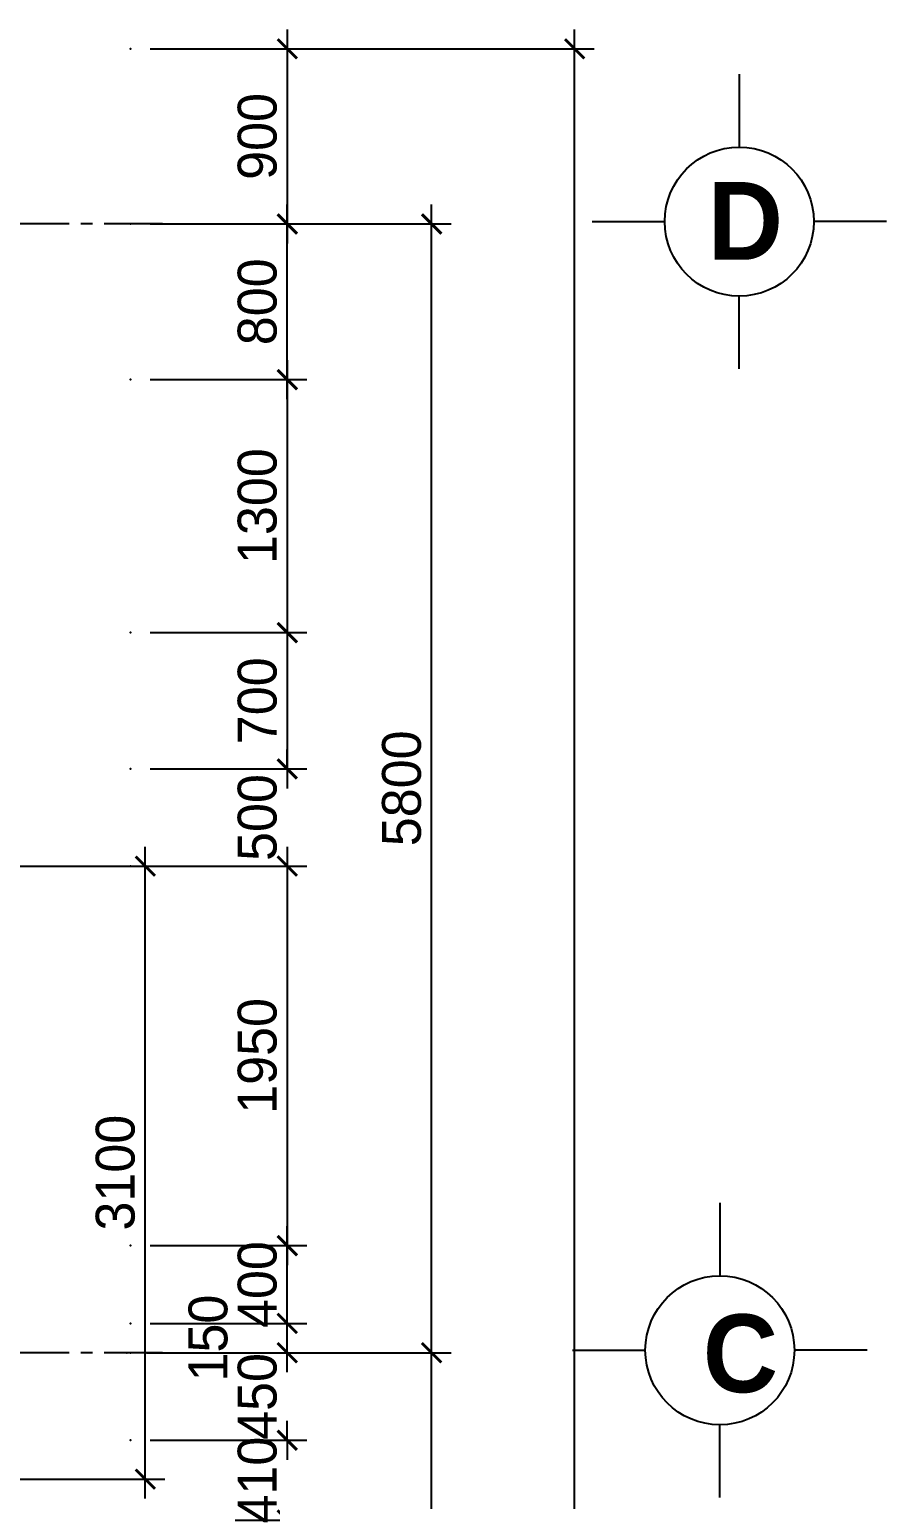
# Model space of a CAD drawing. Header units: inches. Extents: x -844707 to -690155, y -211546 to -175871.
# Drawn here: x -733711 to -729305, y -188168 to -180613 of the extents above; entities that cross this region are included whole.
import ezdxf

# ---------------------------------------------------------------- set-up
doc = ezdxf.new("R2010")
doc.units = ezdxf.units.IN
doc.header["$LTSCALE"] = 48
doc.header["$MEASUREMENT"] = 0
doc.linetypes.add('CENTER', pattern=[2, 1.25, -0.25, 0.25, -0.25])
doc.layers.add('DWGSHARE.com-DefPoints-DWGSHARE.com', color=7, linetype='Continuous', plot=False)
for name, color, linetype in [('DWGSHARE.com-DIM-DWGSHARE.com', 251, 'Continuous'), ('DWGSHARE.com-text-DWGSHARE.com', 3, 'Continuous'), ('DWGSHARE.com-truc-DWGSHARE.com', 250, 'CENTER')]:
    doc.layers.add(name, color=color, linetype=linetype)
doc.styles.add('AVO-B', font='')
doc.styles.add('VNI-AVO', font='')
doc.styles.get('AVO-B').set_extended_font_data('VNI-Avo', bold=True)
doc.styles.get('VNI-AVO').set_extended_font_data('VNI-Avo')
doc.dimstyles.new('tl1-100', dxfattribs={"dimtxt": 200, "dimasz": 100, "dimexe": 100, "dimexo": 100, "dimgap": 50, "dimtad": 1, "dimdec": 0, "dimzin": 0, "dimdsep": 46, "dimtxsty": 'VNI-AVO', "dimblk": 'ARCHTICK', "dimcen": 1, "dimdle": 100, "dimclrd": 256, "dimclre": 256, "dimclrt": 2, "dimadec": 0, "dimazin": 0, "dimtfac": 1, "dimtdec": 0, "dimtix": 1, "dimtofl": 0, "dimtmove": 2, "dimatfit": 3, "dimldrblk": 'ARCHTICK', "dimfxl": 1, "dimtolj": 2, "dimtzin": 0, "dimarcsym": 0})

# ---------------------------------------------------------------- blocks, each defined once
blk = doc.blocks.new('_ArchTick')
at = {"color": 0, "linetype": 'ByBlock', "const_width": 0.15}
blk.add_lwpolyline([(-0.5, -0.5), (0.5, 0.5)], dxfattribs=at)
blk = doc.blocks.new('*D178')
at = {"layer": 'DWGSHARE.com-DefPoints-DWGSHARE.com', "color": 0, "transparency": 16777216}
for p in [(-733190.6, -187413.1), (-731643.7, -187413.1), (-733190.6, -195013.1)]:
    blk.add_point(p, dxfattribs=at)
at = {"layer": 'DWGSHARE.com-DIM-DWGSHARE.com', "lineweight": -2, "transparency": 16777216}
for p, q in [((-731643.7, -195113.1), (-731643.7, -187313.1)), ((-733090.6, -187413.1), (-731543.7, -187413.1)), ((-733090.6, -195013.1), (-731543.7, -195013.1))]:
    blk.add_line(p, q, dxfattribs=at)
at = {"layer": 'DWGSHARE.com-DIM-DWGSHARE.com', "lineweight": -2, "transparency": 16777216, "xscale": 100, "yscale": 100, "zscale": 100}
for p, rotation in [((-731643.7, -187413.1), 90), ((-731643.7, -195013.1), 270)]:
    blk.add_blockref('_ArchTick', p, dxfattribs=dict(at, rotation=rotation))
at = {"layer": 'DWGSHARE.com-DIM-DWGSHARE.com', "color": 2, "transparency": 16777216, "insert": (-731847.2, -191213.1), "char_height": 200, "attachment_point": 5, "rotation": 90, "style": 'VNI-AVO'}
blk.add_mtext('\\A2;7600', dxfattribs=at)
blk = doc.blocks.new('*D179')
at = {"layer": 'DWGSHARE.com-DefPoints-DWGSHARE.com', "color": 0, "transparency": 16777216}
for p in [(-733190.6, -181612.8), (-731643.7, -181612.8), (-733190.6, -187413.1)]:
    blk.add_point(p, dxfattribs=at)
at = {"layer": 'DWGSHARE.com-DIM-DWGSHARE.com', "lineweight": -2, "transparency": 16777216}
for p, q in [((-731643.7, -187513.1), (-731643.7, -181512.8)), ((-733090.6, -181612.8), (-731543.7, -181612.8)), ((-733090.6, -187413.1), (-731543.7, -187413.1))]:
    blk.add_line(p, q, dxfattribs=at)
at = {"layer": 'DWGSHARE.com-DIM-DWGSHARE.com', "lineweight": -2, "transparency": 16777216, "xscale": 100, "yscale": 100, "zscale": 100}
for p, rotation in [((-731643.7, -181612.8), 90), ((-731643.7, -187413.1), 270)]:
    blk.add_blockref('_ArchTick', p, dxfattribs=dict(at, rotation=rotation))
at = {"layer": 'DWGSHARE.com-DIM-DWGSHARE.com', "color": 2, "transparency": 16777216, "insert": (-731797.2, -184513), "char_height": 200, "attachment_point": 5, "rotation": 90, "style": 'VNI-AVO'}
blk.add_mtext('\\A2;5800', dxfattribs=at)
blk = doc.blocks.new('*D180')
at = {"layer": 'DWGSHARE.com-DefPoints-DWGSHARE.com', "color": 0, "transparency": 16777216}
for p in [(-733190.6, -180713.1), (-730908.7, -180713.1), (-733190.6, -201413.1)]:
    blk.add_point(p, dxfattribs=at)
at = {"layer": 'DWGSHARE.com-DIM-DWGSHARE.com', "lineweight": -2, "transparency": 16777216}
for p, q in [((-730908.7, -201513.1), (-730908.7, -180613.1)), ((-733090.6, -180713.1), (-730808.7, -180713.1)), ((-733090.6, -201413.1), (-730808.7, -201413.1))]:
    blk.add_line(p, q, dxfattribs=at)
at = {"layer": 'DWGSHARE.com-DIM-DWGSHARE.com', "lineweight": -2, "transparency": 16777216, "xscale": 100, "yscale": 100, "zscale": 100}
for p, rotation in [((-730908.7, -180713.1), 90), ((-730908.7, -201413.1), 270)]:
    blk.add_blockref('_ArchTick', p, dxfattribs=dict(at, rotation=rotation))
at = {"layer": 'DWGSHARE.com-DIM-DWGSHARE.com', "color": 2, "transparency": 16777216, "insert": (-731062.2, -191063.1), "char_height": 200, "attachment_point": 5, "rotation": 90, "style": 'VNI-AVO'}
blk.add_mtext('\\A2;20700', dxfattribs=at)
blk = doc.blocks.new('*D182')
at = {"layer": 'DWGSHARE.com-DefPoints-DWGSHARE.com', "color": 0, "transparency": 16777216}
for p in [(-733190.6, -184413.1), (-733190.6, -184913.1), (-732385.5, -184913.1)]:
    blk.add_point(p, dxfattribs=at)
at = {"layer": 'DWGSHARE.com-DIM-DWGSHARE.com', "lineweight": -2, "transparency": 16777216}
for p, q in [((-732385.5, -184413.1), (-732385.5, -184313.1)), ((-733090.6, -184413.1), (-732285.5, -184413.1)), ((-733090.6, -184913.1), (-732285.5, -184913.1)), ((-732385.5, -184913.1), (-732385.5, -185013.1))]:
    blk.add_line(p, q, dxfattribs=at)
at = {"layer": 'DWGSHARE.com-DIM-DWGSHARE.com', "lineweight": -2, "transparency": 16777216, "xscale": 100, "yscale": 100, "zscale": 100}
for p, rotation in [((-732385.5, -184413.1), 270), ((-732385.5, -184913.1), 90)]:
    blk.add_blockref('_ArchTick', p, dxfattribs=dict(at, rotation=rotation))
at = {"layer": 'DWGSHARE.com-DIM-DWGSHARE.com', "color": 2, "transparency": 16777216, "insert": (-732539, -184663.1), "char_height": 200, "attachment_point": 5, "rotation": 90, "style": 'VNI-AVO'}
blk.add_mtext('\\A2;500', dxfattribs=at)
blk = doc.blocks.new('*D183')
at = {"layer": 'DWGSHARE.com-DefPoints-DWGSHARE.com', "color": 0, "transparency": 16777216}
for p in [(-733190.6, -184913.1), (-733190.6, -186863.1), (-732385.5, -186863.1)]:
    blk.add_point(p, dxfattribs=at)
at = {"layer": 'DWGSHARE.com-DIM-DWGSHARE.com', "lineweight": -2, "transparency": 16777216}
for p, q in [((-732385.5, -184813.1), (-732385.5, -186963.1)), ((-733090.6, -184913.1), (-732285.5, -184913.1)), ((-733090.6, -186863.1), (-732285.5, -186863.1))]:
    blk.add_line(p, q, dxfattribs=at)
at = {"layer": 'DWGSHARE.com-DIM-DWGSHARE.com', "lineweight": -2, "transparency": 16777216, "xscale": 100, "yscale": 100, "zscale": 100}
for p, rotation in [((-732385.5, -184913.1), 90), ((-732385.5, -186863.1), 270)]:
    blk.add_blockref('_ArchTick', p, dxfattribs=dict(at, rotation=rotation))
at = {"layer": 'DWGSHARE.com-DIM-DWGSHARE.com', "color": 2, "transparency": 16777216, "insert": (-732539, -185888.1), "char_height": 200, "attachment_point": 5, "rotation": 90, "style": 'VNI-AVO'}
blk.add_mtext('\\A2;1950', dxfattribs=at)
blk = doc.blocks.new('*D189')
at = {"layer": 'DWGSHARE.com-DefPoints-DWGSHARE.com', "color": 0, "transparency": 16777216}
for p in [(-733190.6, -187863.1), (-732385.5, -187863.1), (-733190.6, -188273.1)]:
    blk.add_point(p, dxfattribs=at)
at = {"layer": 'DWGSHARE.com-DIM-DWGSHARE.com', "lineweight": -2, "transparency": 16777216}
for p, q in [((-732385.5, -187863.1), (-732385.5, -187763.1)), ((-733090.6, -187863.1), (-732285.5, -187863.1)), ((-733090.6, -188273.1), (-732285.5, -188273.1)), ((-732385.5, -188273.1), (-732385.5, -188373.1))]:
    blk.add_line(p, q, dxfattribs=at)
at = {"layer": 'DWGSHARE.com-DIM-DWGSHARE.com', "lineweight": -2, "transparency": 16777216, "xscale": 100, "yscale": 100, "zscale": 100}
for p, rotation in [((-732385.5, -187863.1), 270), ((-732385.5, -188273.1), 90)]:
    blk.add_blockref('_ArchTick', p, dxfattribs=dict(at, rotation=rotation))
at = {"layer": 'DWGSHARE.com-DIM-DWGSHARE.com', "color": 2, "transparency": 16777216, "insert": (-732539, -188068.1), "char_height": 200, "attachment_point": 5, "rotation": 90, "style": 'VNI-AVO'}
blk.add_mtext('\\A2;410', dxfattribs=at)
blk = doc.blocks.new('*D190')
at = {"layer": 'DWGSHARE.com-DefPoints-DWGSHARE.com', "color": 0, "transparency": 16777216}
for p in [(-733209.5, -187413.1), (-732385.5, -187413.1), (-733190.6, -187863.1)]:
    blk.add_point(p, dxfattribs=at)
at = {"layer": 'DWGSHARE.com-DIM-DWGSHARE.com', "lineweight": -2, "transparency": 16777216}
for p, q in [((-732385.5, -187413.1), (-732385.5, -187313.1)), ((-733109.5, -187413.1), (-732285.5, -187413.1)), ((-733090.6, -187863.1), (-732285.5, -187863.1)), ((-732385.5, -187863.1), (-732385.5, -187963.1))]:
    blk.add_line(p, q, dxfattribs=at)
at = {"layer": 'DWGSHARE.com-DIM-DWGSHARE.com', "lineweight": -2, "transparency": 16777216, "xscale": 100, "yscale": 100, "zscale": 100}
for p, rotation in [((-732385.5, -187413.1), 270), ((-732385.5, -187863.1), 90)]:
    blk.add_blockref('_ArchTick', p, dxfattribs=dict(at, rotation=rotation))
at = {"layer": 'DWGSHARE.com-DIM-DWGSHARE.com', "color": 2, "transparency": 16777216, "insert": (-732539, -187638.1), "char_height": 200, "attachment_point": 5, "rotation": 90, "style": 'VNI-AVO'}
blk.add_mtext('\\A2;450', dxfattribs=at)
blk = doc.blocks.new('*D191')
at = {"layer": 'DWGSHARE.com-DefPoints-DWGSHARE.com', "color": 0, "transparency": 16777216}
for p in [(-733190.6, -187263.1), (-732385.5, -187263.1), (-733190.6, -187413.1)]:
    blk.add_point(p, dxfattribs=at)
at = {"layer": 'DWGSHARE.com-DIM-DWGSHARE.com', "lineweight": -2, "transparency": 16777216}
for p, q in [((-732385.5, -187513.1), (-732385.5, -187163.1)), ((-733090.6, -187263.1), (-732285.5, -187263.1)), ((-733090.6, -187413.1), (-732285.5, -187413.1))]:
    blk.add_line(p, q, dxfattribs=at)
at = {"layer": 'DWGSHARE.com-DIM-DWGSHARE.com', "lineweight": -2, "transparency": 16777216, "xscale": 100, "yscale": 100, "zscale": 100}
for p, rotation in [((-732385.5, -187263.1), 90), ((-732385.5, -187413.1), 270)]:
    blk.add_blockref('_ArchTick', p, dxfattribs=dict(at, rotation=rotation))
at = {"layer": 'DWGSHARE.com-DIM-DWGSHARE.com', "color": 2, "transparency": 16777216, "insert": (-732791.7, -187338.1), "char_height": 200, "attachment_point": 5, "rotation": 90, "style": 'VNI-AVO'}
blk.add_mtext('\\A2;150', dxfattribs=at)
blk = doc.blocks.new('*D192')
at = {"layer": 'DWGSHARE.com-DefPoints-DWGSHARE.com', "color": 0, "transparency": 16777216}
for p in [(-733190.6, -186863.1), (-732385.5, -186863.1), (-733190.6, -187263.1)]:
    blk.add_point(p, dxfattribs=at)
at = {"layer": 'DWGSHARE.com-DIM-DWGSHARE.com', "lineweight": -2, "transparency": 16777216}
for p, q in [((-732385.5, -187363.1), (-732385.5, -186763.1)), ((-733090.6, -186863.1), (-732285.5, -186863.1)), ((-733090.6, -187263.1), (-732285.5, -187263.1))]:
    blk.add_line(p, q, dxfattribs=at)
at = {"layer": 'DWGSHARE.com-DIM-DWGSHARE.com', "lineweight": -2, "transparency": 16777216, "xscale": 100, "yscale": 100, "zscale": 100}
for p, rotation in [((-732385.5, -186863.1), 90), ((-732385.5, -187263.1), 270)]:
    blk.add_blockref('_ArchTick', p, dxfattribs=dict(at, rotation=rotation))
at = {"layer": 'DWGSHARE.com-DIM-DWGSHARE.com', "color": 2, "transparency": 16777216, "insert": (-732539, -187063.1), "char_height": 200, "attachment_point": 5, "rotation": 90, "style": 'VNI-AVO'}
blk.add_mtext('\\A2;400', dxfattribs=at)
blk = doc.blocks.new('*D199')
at = {"layer": 'DWGSHARE.com-DefPoints-DWGSHARE.com', "color": 0, "transparency": 16777216}
for p in [(-733190.6, -180713.1), (-733190.6, -181612.8), (-732385.5, -181612.8)]:
    blk.add_point(p, dxfattribs=at)
at = {"layer": 'DWGSHARE.com-DIM-DWGSHARE.com', "lineweight": -2, "transparency": 16777216}
for p, q in [((-732385.5, -180613.1), (-732385.5, -181712.8)), ((-733090.6, -180713.1), (-732285.5, -180713.1)), ((-733090.6, -181612.8), (-732285.5, -181612.8))]:
    blk.add_line(p, q, dxfattribs=at)
at = {"layer": 'DWGSHARE.com-DIM-DWGSHARE.com', "lineweight": -2, "transparency": 16777216, "xscale": 100, "yscale": 100, "zscale": 100}
for p, rotation in [((-732385.5, -180713.1), 90), ((-732385.5, -181612.8), 270)]:
    blk.add_blockref('_ArchTick', p, dxfattribs=dict(at, rotation=rotation))
at = {"layer": 'DWGSHARE.com-DIM-DWGSHARE.com', "color": 2, "transparency": 16777216, "insert": (-732539, -181163), "char_height": 200, "attachment_point": 5, "rotation": 90, "style": 'VNI-AVO'}
blk.add_mtext('\\A2;900', dxfattribs=at)
blk = doc.blocks.new('*D200')
at = {"layer": 'DWGSHARE.com-DefPoints-DWGSHARE.com', "color": 0, "transparency": 16777216}
for p in [(-733190.6, -183712.8), (-733190.6, -184413.1), (-732385.5, -184413.1)]:
    blk.add_point(p, dxfattribs=at)
at = {"layer": 'DWGSHARE.com-DIM-DWGSHARE.com', "lineweight": -2, "transparency": 16777216}
for p, q in [((-732385.5, -183612.8), (-732385.5, -184513.1)), ((-733090.6, -183712.8), (-732285.5, -183712.8)), ((-733090.6, -184413.1), (-732285.5, -184413.1))]:
    blk.add_line(p, q, dxfattribs=at)
at = {"layer": 'DWGSHARE.com-DIM-DWGSHARE.com', "lineweight": -2, "transparency": 16777216, "xscale": 100, "yscale": 100, "zscale": 100}
for p, rotation in [((-732385.5, -183712.8), 90), ((-732385.5, -184413.1), 270)]:
    blk.add_blockref('_ArchTick', p, dxfattribs=dict(at, rotation=rotation))
at = {"layer": 'DWGSHARE.com-DIM-DWGSHARE.com', "color": 2, "transparency": 16777216, "insert": (-732539, -184063), "char_height": 200, "attachment_point": 5, "rotation": 90, "style": 'VNI-AVO'}
blk.add_mtext('\\A2;700', dxfattribs=at)
blk = doc.blocks.new('*D201')
at = {"layer": 'DWGSHARE.com-DefPoints-DWGSHARE.com', "color": 0, "transparency": 16777216}
for p in [(-733190.6, -181612.8), (-732385.5, -181612.8), (-733190.6, -182412.8)]:
    blk.add_point(p, dxfattribs=at)
at = {"layer": 'DWGSHARE.com-DIM-DWGSHARE.com', "lineweight": -2, "transparency": 16777216}
for p, q in [((-732385.5, -182512.8), (-732385.5, -181512.8)), ((-733090.6, -181612.8), (-732285.5, -181612.8)), ((-733090.6, -182412.8), (-732285.5, -182412.8))]:
    blk.add_line(p, q, dxfattribs=at)
at = {"layer": 'DWGSHARE.com-DIM-DWGSHARE.com', "lineweight": -2, "transparency": 16777216, "xscale": 100, "yscale": 100, "zscale": 100}
for p, rotation in [((-732385.5, -181612.8), 90), ((-732385.5, -182412.8), 270)]:
    blk.add_blockref('_ArchTick', p, dxfattribs=dict(at, rotation=rotation))
at = {"layer": 'DWGSHARE.com-DIM-DWGSHARE.com', "color": 2, "transparency": 16777216, "insert": (-732539, -182012.8), "char_height": 200, "attachment_point": 5, "rotation": 90, "style": 'VNI-AVO'}
blk.add_mtext('\\A2;800', dxfattribs=at)
blk = doc.blocks.new('*D202')
at = {"layer": 'DWGSHARE.com-DefPoints-DWGSHARE.com', "color": 0, "transparency": 16777216}
for p in [(-733190.6, -182412.8), (-733190.6, -183712.8), (-732385.5, -183712.8)]:
    blk.add_point(p, dxfattribs=at)
at = {"layer": 'DWGSHARE.com-DIM-DWGSHARE.com', "lineweight": -2, "transparency": 16777216}
for p, q in [((-732385.5, -182312.8), (-732385.5, -183812.8)), ((-733090.6, -182412.8), (-732285.5, -182412.8)), ((-733090.6, -183712.8), (-732285.5, -183712.8))]:
    blk.add_line(p, q, dxfattribs=at)
at = {"layer": 'DWGSHARE.com-DIM-DWGSHARE.com', "lineweight": -2, "transparency": 16777216, "xscale": 100, "yscale": 100, "zscale": 100}
for p, rotation in [((-732385.5, -182412.8), 90), ((-732385.5, -183712.8), 270)]:
    blk.add_blockref('_ArchTick', p, dxfattribs=dict(at, rotation=rotation))
at = {"layer": 'DWGSHARE.com-DIM-DWGSHARE.com', "color": 2, "transparency": 16777216, "insert": (-732539, -183062.8), "char_height": 200, "attachment_point": 5, "rotation": 90, "style": 'VNI-AVO'}
blk.add_mtext('\\A2;1300', dxfattribs=at)
blk = doc.blocks.new('*D819')
at = {"layer": 'DWGSHARE.com-DefPoints-DWGSHARE.com', "color": 0, "transparency": 16777216}
for p in [(-734098.4, -184913.1), (-733115.1, -184913.1), (-733925.5, -188063.1)]:
    blk.add_point(p, dxfattribs=at)
at = {"layer": 'DWGSHARE.com-DIM-DWGSHARE.com', "lineweight": -2, "transparency": 16777216}
for p, q in [((-733115.1, -188163.1), (-733115.1, -184813.1)), ((-733998.4, -184913.1), (-733015.1, -184913.1)), ((-733825.5, -188063.1), (-733015.1, -188063.1))]:
    blk.add_line(p, q, dxfattribs=at)
at = {"layer": 'DWGSHARE.com-DIM-DWGSHARE.com', "lineweight": -2, "transparency": 16777216, "xscale": 100, "yscale": 100, "zscale": 100}
for p, rotation in [((-733115.1, -184913.1), 90), ((-733115.1, -188063.1), 270)]:
    blk.add_blockref('_ArchTick', p, dxfattribs=dict(at, rotation=rotation))
at = {"layer": 'DWGSHARE.com-DIM-DWGSHARE.com', "color": 2, "transparency": 16777216, "insert": (-733268.6, -186488.1), "char_height": 200, "attachment_point": 5, "rotation": 90, "style": 'VNI-AVO'}
blk.add_mtext('\\A2;3100', dxfattribs=at)

msp = doc.modelspace()

# ---------------------------------------------------------------- linework, layer by layer
at = {"layer": 'DWGSHARE.com-DIM-DWGSHARE.com'}
for p, q in [((-730062.3, -180843.8), (-730062.3, -181217.8)), ((-730819.3, -181600.8), (-730445.3, -181600.8)), ((-729305.3, -181600.8), (-729679.3, -181600.8)), ((-730062.3, -182357.8), (-730062.3, -181983.8)), ((-730162.3, -186643.8), (-730162.3, -187017.8)), ((-730919.3, -187400.8), (-730545.3, -187400.8)), ((-729405.3, -187400.8), (-729779.3, -187400.8)), ((-730162.3, -188157.8), (-730162.3, -187783.8))]:
    msp.add_line(p, q, dxfattribs=at)
for centre in [(-730062.3, -181600.8), (-730162.3, -187400.8)]:
    msp.add_circle(centre, 383, dxfattribs=at)
at = {"layer": 'DWGSHARE.com-truc-DWGSHARE.com', "ltscale": 5}
for p, q in [((-733027.1, -181612.8), (-759609.1, -181612.8)), ((-733027.1, -187413.1), (-759552, -187413.1))]:
    msp.add_line(p, q, dxfattribs=at)

# ---------------------------------------------------------------- texts
at = {"layer": 'DWGSHARE.com-text-DWGSHARE.com', "color": 3, "style": 'AVO-B'}
for s, p in [('D', (-730224, -181797.1)), ('C', (-730249.6, -187616.5))]:
    msp.add_text(s, height=400, dxfattribs=at).set_placement(p)

# ---------------------------------------------------------------- dimensions: what is measured, and where the dimension line sits
at = {"layer": 'DWGSHARE.com-DIM-DWGSHARE.com'}
for base, p1, p2, angle, picture, middle in [((-730908.7, -180713.1), (-733190.6, -201413.1), (-733190.6, -180713.1), 270, '*D180', (-731062.2, -191063.1)), ((-732385.5, -181612.8), (-733190.6, -180713.1), (-733190.6, -181612.8), 90, '*D199', (-732539, -181163))]:
    dim = msp.add_linear_dim(base=base, p1=p1, p2=p2, angle=angle, dimstyle='tl1-100', dxfattribs=at)
    dim.commit()
    dim.dimension.update_dxf_attribs({"geometry": picture, "text_midpoint": middle})
for base, p1, p2, angle, override, picture, middle in [((-731643.7, -181612.8), (-733190.6, -187413.1), (-733190.6, -181612.8), 270, {"dimtmove": 1}, '*D179', (-731797.2, -184513)), ((-732385.5, -181612.8), (-733190.6, -182412.8), (-733190.6, -181612.8), 270, {"dimtmove": 1}, '*D201', (-732539, -182012.8)), ((-732385.5, -183712.8), (-733190.6, -182412.8), (-733190.6, -183712.8), 90, {"dimtmove": 1}, '*D202', (-732539, -183062.8)), ((-732385.5, -184413.1), (-733190.6, -183712.8), (-733190.6, -184413.1), 90, {"dimtmove": 1}, '*D200', (-732539, -184063)), ((-732385.5, -184913.1), (-733190.6, -184413.1), (-733190.6, -184913.1), 90, {"dimtmove": 1}, '*D182', (-732539, -184663.1)), ((-732385.5, -186863.1), (-733190.6, -184913.1), (-733190.6, -186863.1), 90, {"dimtmove": 1}, '*D183', (-732539, -185888.1)), ((-732385.5, -187413.1), (-733190.6, -187863.1), (-733209.5, -187413.1), 270, {"dimtmove": 1}, '*D190', (-732539, -187638.1)), ((-731643.7, -187413.1), (-733190.6, -195013.1), (-733190.6, -187413.1), 270, {"dimgap": 100, "dimtih": 0, "dimtoh": 0, "dimtol": 0, "dimlim": 0, "dimtix": 1, "dimtmove": 1}, '*D178', (-731847.2, -191213.1)), ((-732385.5, -187863.1), (-733190.6, -188273.1), (-733190.6, -187863.1), 270, {"dimtmove": 1}, '*D189', (-732539, -188068.1))]:
    dim = msp.add_linear_dim(base=base, p1=p1, p2=p2, angle=angle, dimstyle='tl1-100', override=override, dxfattribs=at)
    dim.commit()
    dim.dimension.update_dxf_attribs({"geometry": picture, "text_midpoint": middle})
dim = msp.add_linear_dim(base=(-733115.1, -184913.1), p1=(-733925.5, -188063.1), p2=(-734098.4, -184913.1), angle=90, text='3100', dimstyle='tl1-100', dxfattribs=at)
dim.commit()
dim.dimension.update_dxf_attribs({"geometry": '*D819', "text_midpoint": (-733268.6, -186488.1)})
for base, p1, p2, picture, middle in [((-732385.5, -186863.1), (-733190.6, -187263.1), (-733190.6, -186863.1), '*D192', (-732385.5, -187063.1)), ((-732385.5, -187263.1), (-733190.6, -187413.1), (-733190.6, -187263.1), '*D191', (-732638.1, -187338.1))]:
    dim = msp.add_linear_dim(base=base, p1=p1, p2=p2, angle=270, dimstyle='tl1-100', override={"dimtmove": 1}, dxfattribs=at)
    dim.commit()
    dim.dimension.update_dxf_attribs({"geometry": picture, "text_midpoint": middle, "dimtype": 160})

doc.saveas('drawing.dxf')
